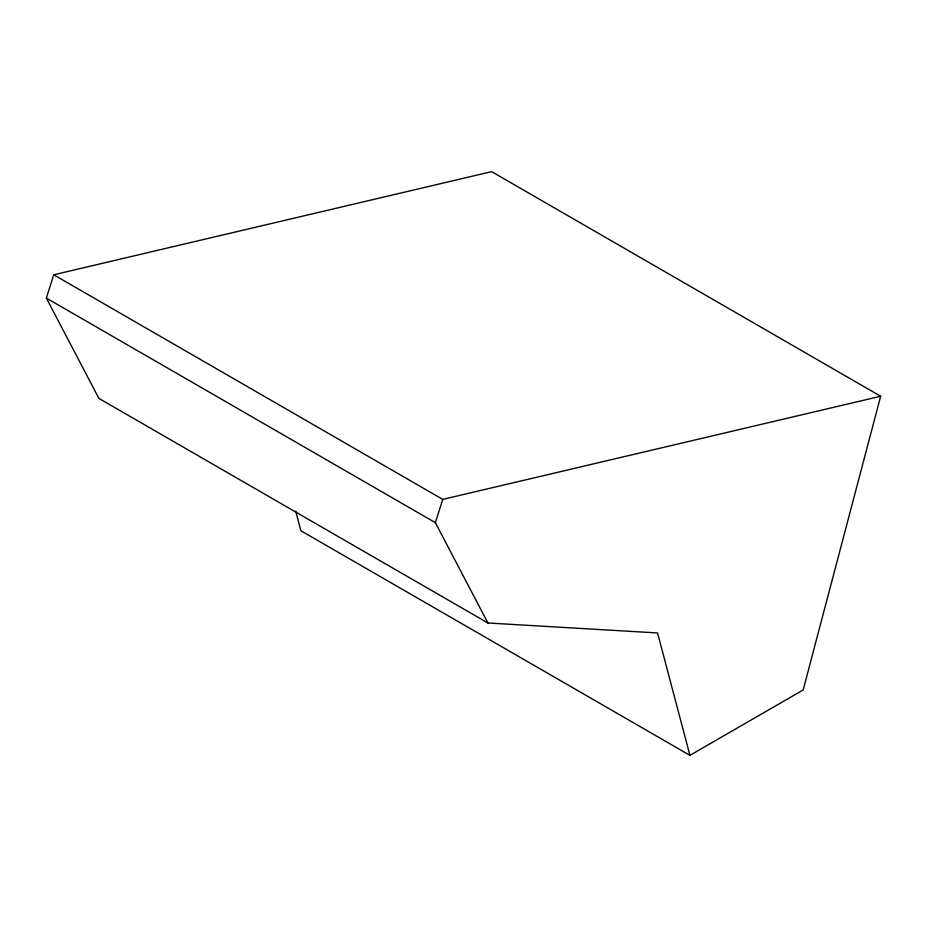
<?xml version="1.0" encoding="UTF-8"?>
<svg xmlns="http://www.w3.org/2000/svg" width="927" height="927" viewBox="0 0 927 927"><rect width="100%" height="100%" fill="white"/><g stroke="black" fill="none" stroke-linecap="round" stroke-linejoin="round"><path stroke-width="1.39" d="M689.92 755.354L657.556 632.956L487.915 622.99L98.888 398.39L46.35 298.077L53.731 274.786L491.634 171.646L880.65 396.246L803.176 689.966L689.92 755.354L300.893 530.754L295.748 511.287M487.915 622.99L435.366 522.666L442.747 499.386L880.65 396.246M53.731 274.786L442.747 499.386M46.35 298.077L435.366 522.666"/></g></svg>
